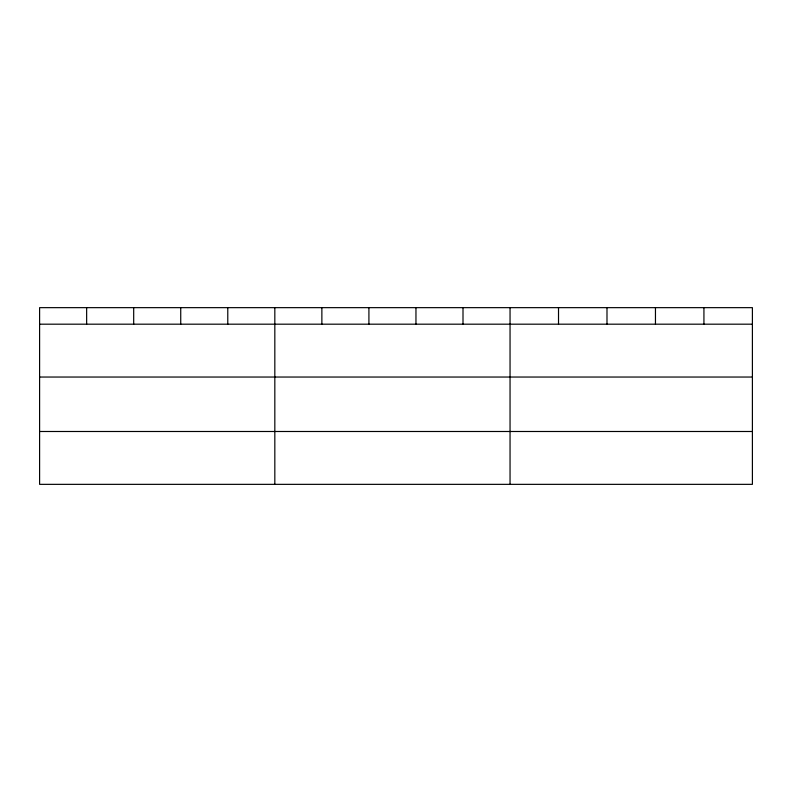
<?xml version="1.0" encoding="UTF-8"?>
<svg xmlns="http://www.w3.org/2000/svg" width="792" height="792" viewBox="0 0 792 792"><rect width="100%" height="100%" fill="white"/><g stroke="black" fill="none" stroke-linecap="round" stroke-linejoin="round"><path stroke-width="1.19" d="M752.4 377.042L752.4 307.652L39.6 307.652L39.6 484.348L752.4 484.348L752.4 377.042L39.6 377.042M39.6 324.185L752.4 324.185M39.6 431.492L752.4 431.492M703.93 307.652L703.93 324.185M655.459 307.652L655.459 324.185M606.989 307.652L606.989 324.185M558.518 307.652L558.518 324.185M510.048 307.652L510.048 484.348M463.003 307.652L463.003 324.185M415.958 307.652L415.958 324.185M368.914 307.652L368.914 324.185M321.869 307.652L321.869 324.185M274.824 307.652L274.824 484.348M227.779 307.652L227.779 324.185M180.734 307.652L180.734 324.185M133.69 307.652L133.69 324.185M86.645 307.652L86.645 324.185"/></g></svg>
